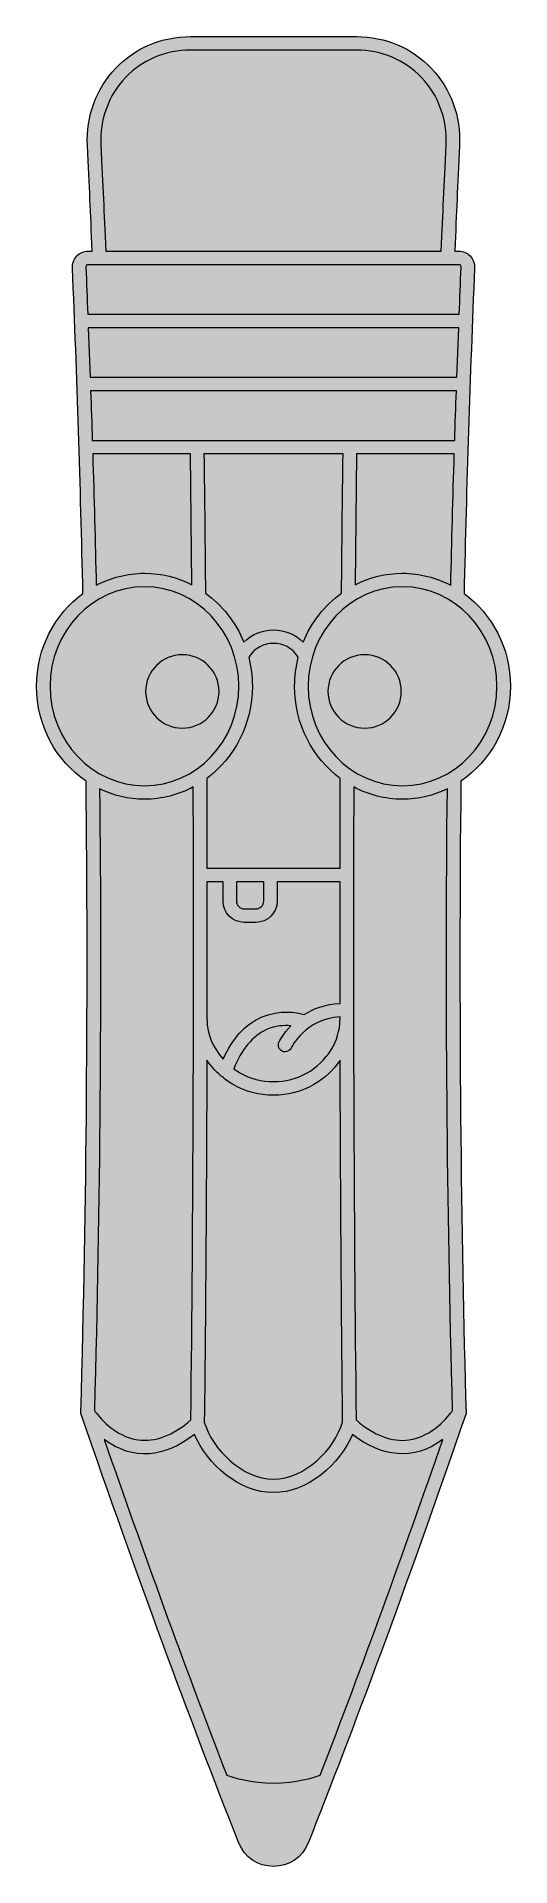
# Model space of a CAD drawing. Header units: inches. Extents: x 1.56 to 2.44, y -4.37 to -0.98.
import ezdxf

# ---------------------------------------------------------------- set-up
doc = ezdxf.new("R2010")
doc.units = ezdxf.units.IN
doc.header["$MEASUREMENT"] = 0
doc.layers.add('Pencil', color=7, linetype='Continuous', lineweight=0)

msp = doc.modelspace()

# ---------------------------------------------------------------- hatches: boundary and pattern name
at = {"layer": 'Pencil', "true_color": 0xf8e0c5, "transparency": 33554687}
h = msp.add_hatch(color=254, dxfattribs=at)
h.dxf.hatch_style = 2
edge = h.paths.add_edge_path()
edge.add_spline(control_points=[(2.4397, -2.1849), (2.4397, -2.1137), (2.4055, -2.0509), (2.3536, -2.013), (2.3581, -1.8128), (2.3646, -1.6099), (2.3731, -1.4097), (2.3735, -1.4014), (2.3705, -1.3932), (2.3649, -1.3873), (2.3594, -1.3816), (2.3522, -1.3785), (2.3443, -1.3785), (2.3443, -1.3785), (2.3364, -1.3785), (2.3364, -1.3785), (2.3395, -1.3034), (2.3414, -1.2617), (2.3452, -1.1826), (2.3478, -1.1285), (2.3292, -1.0776), (2.2928, -1.0395), (2.2568, -1.0016), (2.2074, -0.9808), (2.1539, -0.9808), (2.1539, -0.9808), (1.8461, -0.9808), (1.8461, -0.9808), (1.7926, -0.9808), (1.7432, -1.0016), (1.7072, -1.0395), (1.6708, -1.0777), (1.6522, -1.1285), (1.6548, -1.1826), (1.6586, -1.2617), (1.6605, -1.3034), (1.6636, -1.3785), (1.6636, -1.3785), (1.6557, -1.3785), (1.6557, -1.3785), (1.6478, -1.3785), (1.6406, -1.3816), (1.6351, -1.3873), (1.6295, -1.3932), (1.6265, -1.4013), (1.6269, -1.4097), (1.6354, -1.61), (1.642, -1.8129), (1.6464, -2.013), (1.5945, -2.0509), (1.5603, -2.1137), (1.5603, -2.1849), (1.5603, -2.2586), (1.597, -2.3234), (1.6523, -2.3607), (1.6565, -2.7487), (1.6533, -3.1421), (1.6426, -3.5304), (1.6426, -3.5304), (1.6426, -3.5326), (1.6426, -3.5326), (1.6426, -3.5326), (1.6433, -3.5348), (1.6433, -3.5348), (1.749, -3.84), (1.8419, -4.0923), (1.9357, -4.3289), (1.9465, -4.3555), (1.9711, -4.3721), (2, -4.3721), (2.0289, -4.3721), (2.0535, -4.3555), (2.0643, -4.3288), (2.1473, -4.1196), (2.2415, -3.8678), (2.3574, -3.5326), (2.3478, -3.2104), (2.3432, -2.7764), (2.3477, -2.3607), (2.403, -2.3234), (2.4397, -2.2586), (2.4397, -2.1849)], knot_values=[0, 0, 0, 0, 1, 1, 1, 2, 2, 2, 3, 3, 3, 4, 4, 4, 5, 5, 5, 6, 6, 6, 7, 7, 7, 8, 8, 8, 9, 9, 9, 10, 10, 10, 11, 11, 11, 12, 12, 12, 13, 13, 13, 14, 14, 14, 15, 15, 15, 16, 16, 16, 17, 17, 17, 18, 18, 18, 19, 19, 19, 20, 20, 20, 21, 21, 21, 22, 22, 22, 23, 23, 23, 24, 24, 24, 25, 25, 25, 26, 26, 26, 27, 27, 27, 27], degree=3, periodic=0)
at = {"layer": 'Pencil', "true_color": 0x333333, "transparency": 33554687}
h = msp.add_hatch(color=250, dxfattribs=at)
h.dxf.hatch_style = 2
edge = h.paths.add_edge_path()
edge.add_spline(control_points=[(2.2372, -2.1944), (2.2372, -2.232), (2.2067, -2.2625), (2.1691, -2.2625), (2.1315, -2.2625), (2.1011, -2.232), (2.1011, -2.1944), (2.1011, -2.1569), (2.1315, -2.1264), (2.1691, -2.1264), (2.2067, -2.1264), (2.2372, -2.1569), (2.2372, -2.1944)], knot_values=[0, 0, 0, 0, 1, 1, 1, 2, 2, 2, 3, 3, 3, 4, 4, 4, 4], degree=3, periodic=0)
edge = h.paths.add_edge_path()
edge.add_spline(control_points=[(1.7628, -2.1944), (1.7628, -2.1569), (1.7933, -2.1264), (1.8309, -2.1264), (1.8685, -2.1264), (1.8989, -2.1569), (1.8989, -2.1944), (1.8989, -2.232), (1.8685, -2.2625), (1.8309, -2.2625), (1.7933, -2.2625), (1.7628, -2.232), (1.7628, -2.1944)], knot_values=[0, 0, 0, 0, 1, 1, 1, 2, 2, 2, 3, 3, 3, 4, 4, 4, 4], degree=3, periodic=0)
edge = h.paths.add_edge_path()
edge.add_spline(control_points=[(2.3323, -3.527), (2.3247, -3.5377), (2.2951, -3.5753), (2.2512, -3.5816), (2.2197, -3.586), (2.1869, -3.5735), (2.1533, -3.5447), (2.1489, -3.1551), (2.1474, -2.7607), (2.149, -2.3715), (2.1762, -2.386), (2.2069, -2.3943), (2.2394, -2.3943), (2.2691, -2.3943), (2.2973, -2.3873), (2.3226, -2.3751), (2.3186, -2.7569), (2.3218, -3.1443), (2.3323, -3.527)], knot_values=[0, 0, 0, 0, 1, 1, 1, 2, 2, 2, 3, 3, 3, 4, 4, 4, 5, 5, 5, 6, 6, 6, 6], degree=3, periodic=0)
edge = h.paths.add_edge_path()
edge.add_spline(control_points=[(1.7606, -2.3943), (1.7931, -2.3943), (1.8238, -2.386), (1.851, -2.3715), (1.8526, -2.7608), (1.8511, -3.1552), (1.8467, -3.5447), (1.8131, -3.5735), (1.7802, -3.5859), (1.7488, -3.5816), (1.7049, -3.5753), (1.6753, -3.5377), (1.6677, -3.527), (1.6782, -3.1446), (1.6814, -2.7573), (1.6773, -2.3751), (1.7027, -2.3873), (1.7309, -2.3943), (1.7606, -2.3943)], knot_values=[0, 0, 0, 0, 1, 1, 1, 2, 2, 2, 3, 3, 3, 4, 4, 4, 5, 5, 5, 6, 6, 6, 6], degree=3, periodic=0)
edge = h.paths.add_edge_path()
edge.add_spline(control_points=[(1.5853, -2.1849), (1.5853, -2.0832), (1.664, -2.0004), (1.7606, -2.0004), (1.8572, -2.0004), (1.9358, -2.0832), (1.9358, -2.1849), (1.9358, -2.2866), (1.8572, -2.3693), (1.7606, -2.3693), (1.664, -2.3693), (1.5853, -2.2866), (1.5853, -2.1849)], knot_values=[0, 0, 0, 0, 1, 1, 1, 2, 2, 2, 3, 3, 3, 4, 4, 4, 4], degree=3, periodic=0)
edge = h.paths.add_edge_path()
edge.add_spline(control_points=[(1.6645, -1.7542), (1.6645, -1.7542), (1.846, -1.7542), (1.846, -1.7542), (1.846, -1.7542), (1.8486, -1.997), (1.8486, -1.997), (1.822, -1.9833), (1.7922, -1.9754), (1.7606, -1.9754), (1.7284, -1.9754), (1.6981, -1.9836), (1.6711, -1.9978), (1.6692, -1.9169), (1.667, -1.8356), (1.6645, -1.7542)], knot_values=[0, 0, 0, 0, 1, 1, 1, 2, 2, 2, 3, 3, 3, 4, 4, 4, 5, 5, 5, 5], degree=3, periodic=0)
edge = h.paths.add_edge_path()
edge.add_spline(control_points=[(1.6532, -1.4046), (1.6539, -1.4039), (1.6547, -1.4035), (1.6557, -1.4035), (1.6557, -1.4035), (2.3443, -1.4035), (2.3443, -1.4035), (2.3453, -1.4035), (2.3461, -1.4039), (2.3468, -1.4046), (2.3473, -1.4051), (2.3482, -1.4064), (2.3481, -1.4086), (2.3469, -1.4375), (2.3458, -1.4665), (2.3447, -1.4954), (2.3447, -1.4954), (1.6553, -1.4954), (1.6553, -1.4954), (1.6542, -1.4664), (1.6531, -1.4374), (1.6519, -1.4086), (1.6518, -1.4064), (1.6527, -1.4051), (1.6532, -1.4046)], knot_values=[0, 0, 0, 0, 1, 1, 1, 2, 2, 2, 3, 3, 3, 4, 4, 4, 5, 5, 5, 6, 6, 6, 7, 7, 7, 8, 8, 8, 8], degree=3, periodic=0)
edge = h.paths.add_edge_path()
edge.add_spline(control_points=[(1.6798, -1.1814), (1.6775, -1.1342), (1.6937, -1.0899), (1.7253, -1.0567), (1.7566, -1.0239), (1.7995, -1.0058), (1.8461, -1.0058), (1.8461, -1.0058), (2.1539, -1.0058), (2.1539, -1.0058), (2.2005, -1.0058), (2.2434, -1.0239), (2.2747, -1.0567), (2.3063, -1.0899), (2.3225, -1.1342), (2.3202, -1.1814), (2.3164, -1.2609), (2.3145, -1.3027), (2.3114, -1.3785), (2.3114, -1.3785), (1.6886, -1.3785), (1.6886, -1.3785), (1.6855, -1.3027), (1.6836, -1.2609), (1.6798, -1.1814)], knot_values=[0, 0, 0, 0, 1, 1, 1, 2, 2, 2, 3, 3, 3, 4, 4, 4, 5, 5, 5, 6, 6, 6, 7, 7, 7, 8, 8, 8, 8], degree=3, periodic=0)
edge = h.paths.add_edge_path()
edge.add_spline(control_points=[(2.2394, -1.9754), (2.2078, -1.9754), (2.1781, -1.9833), (2.1515, -1.997), (2.1515, -1.997), (2.154, -1.7542), (2.154, -1.7542), (2.154, -1.7542), (2.3355, -1.7542), (2.3355, -1.7542), (2.333, -1.8356), (2.3308, -1.9169), (2.3289, -1.9978), (2.302, -1.9836), (2.2716, -1.9754), (2.2394, -1.9754)], knot_values=[0, 0, 0, 0, 1, 1, 1, 2, 2, 2, 3, 3, 3, 4, 4, 4, 5, 5, 5, 5], degree=3, periodic=0)
edge = h.paths.add_edge_path()
edge.add_spline(control_points=[(1.6606, -1.6373), (1.6606, -1.6373), (2.3394, -1.6373), (2.3394, -1.6373), (2.3383, -1.6679), (2.3372, -1.6985), (2.3363, -1.7292), (2.3363, -1.7292), (1.6637, -1.7292), (1.6637, -1.7292), (1.6628, -1.6985), (1.6617, -1.6679), (1.6606, -1.6373)], knot_values=[0, 0, 0, 0, 1, 1, 1, 2, 2, 2, 3, 3, 3, 4, 4, 4, 4], degree=3, periodic=0)
edge = h.paths.add_edge_path()
edge.add_spline(control_points=[(2.3403, -1.6123), (2.3403, -1.6123), (1.6597, -1.6123), (1.6597, -1.6123), (1.6597, -1.6123), (1.6563, -1.5204), (1.6563, -1.5204), (1.6563, -1.5204), (2.3437, -1.5204), (2.3437, -1.5204), (2.3437, -1.5204), (2.3403, -1.6123), (2.3403, -1.6123)], knot_values=[0, 0, 0, 0, 1, 1, 1, 2, 2, 2, 3, 3, 3, 4, 4, 4, 4], degree=3, periodic=0)
edge = h.paths.add_edge_path()
edge.add_spline(control_points=[(1.8737, -2.0122), (1.873, -1.9262), (1.872, -1.8402), (1.871, -1.7542), (1.871, -1.7542), (2.129, -1.7542), (2.129, -1.7542), (2.128, -1.8402), (2.127, -1.9262), (2.1263, -2.0122), (2.095, -2.0347), (2.0701, -2.0661), (2.0551, -2.103), (2.0407, -2.0887), (2.021, -2.0804), (2, -2.0804), (1.979, -2.0804), (1.9593, -2.0887), (1.9449, -2.103), (1.9299, -2.0661), (1.905, -2.0347), (1.8737, -2.0122)], knot_values=[0, 0, 0, 0, 1, 1, 1, 2, 2, 2, 3, 3, 3, 4, 4, 4, 5, 5, 5, 6, 6, 6, 7, 7, 7, 7], degree=3, periodic=0)
edge = h.paths.add_edge_path()
edge.add_spline(control_points=[(2.1237, -2.5222), (2.1237, -2.5222), (1.8763, -2.5222), (1.8763, -2.5222), (1.8762, -2.4667), (1.8762, -2.4111), (1.876, -2.3558), (1.9272, -2.3178), (1.9608, -2.2554), (1.9608, -2.1849), (1.9608, -2.1664), (1.9583, -2.1486), (1.954, -2.1315), (1.9546, -2.1306), (1.9551, -2.1296), (1.9559, -2.1284), (1.9657, -2.114), (1.9822, -2.1054), (2, -2.1054), (2.0181, -2.1054), (2.0342, -2.1138), (2.0441, -2.1284), (2.0449, -2.1296), (2.0454, -2.1306), (2.046, -2.1315), (2.0417, -2.1486), (2.0392, -2.1664), (2.0392, -2.1849), (2.0392, -2.2554), (2.0728, -2.3178), (2.124, -2.3558), (2.1238, -2.4111), (2.1238, -2.4667), (2.1237, -2.5222)], knot_values=[0, 0, 0, 0, 1, 1, 1, 2, 2, 2, 3, 3, 3, 4, 4, 4, 5, 5, 5, 6, 6, 6, 7, 7, 7, 8, 8, 8, 9, 9, 9, 10, 10, 10, 11, 11, 11, 11], degree=3, periodic=0)
edge = h.paths.add_edge_path()
edge.add_spline(control_points=[(2.0162, -2.8613), (2.0179, -2.8621), (2.0197, -2.8625), (2.0215, -2.8625), (2.0262, -2.8625), (2.0307, -2.8598), (2.0328, -2.8553), (2.0331, -2.8547), (2.0586, -2.8013), (2.1236, -2.7978), (2.1236, -2.7978), (2.1236, -2.8033), (2.1236, -2.8033), (2.1236, -2.8033), (2.1233, -2.8033), (2.1233, -2.8033), (2.1233, -2.8418), (2.0994, -2.8803), (2.0623, -2.9015), (2.0248, -2.9229), (1.9752, -2.9229), (1.9378, -2.9015), (1.9337, -2.8992), (1.9299, -2.8966), (1.9262, -2.8939), (1.941, -2.8574), (1.9614, -2.8329), (1.9872, -2.8213), (2.0036, -2.8139), (2.0196, -2.813), (2.032, -2.8141), (2.0175, -2.8294), (2.0108, -2.8434), (2.0102, -2.8447), (2.0072, -2.851), (2.0099, -2.8584), (2.0162, -2.8613)], knot_values=[0, 0, 0, 0, 1, 1, 1, 2, 2, 2, 3, 3, 3, 4, 4, 4, 5, 5, 5, 6, 6, 6, 7, 7, 7, 8, 8, 8, 9, 9, 9, 10, 10, 10, 11, 11, 11, 12, 12, 12, 12], degree=3, periodic=0)
edge = h.paths.add_edge_path()
edge.add_spline(control_points=[(2.1283, -3.5486), (2.1135, -3.5989), (2.0577, -3.6544), (2, -3.6544), (1.9423, -3.6544), (1.8864, -3.5989), (1.8716, -3.5486), (1.8742, -3.326), (1.8757, -3.1018), (1.8763, -2.8779), (1.8835, -2.8883), (1.8921, -2.8979), (1.9019, -2.9063), (1.9025, -2.907), (1.9032, -2.9075), (1.904, -2.9081), (1.9107, -2.9136), (1.9177, -2.9188), (1.9253, -2.9232), (1.9478, -2.9361), (1.9737, -2.9429), (2, -2.9429), (2.0263, -2.9429), (2.0522, -2.9361), (2.0747, -2.9232), (2.0946, -2.9118), (2.1112, -2.896), (2.1237, -2.8779), (2.1243, -3.1018), (2.1258, -3.326), (2.1283, -3.5486)], knot_values=[0, 0, 0, 0, 1, 1, 1, 2, 2, 2, 3, 3, 3, 4, 4, 4, 5, 5, 5, 6, 6, 6, 7, 7, 7, 8, 8, 8, 9, 9, 9, 10, 10, 10, 10], degree=3, periodic=0)
edge = h.paths.add_edge_path()
edge.add_spline(control_points=[(1.9458, -2.6225), (1.9458, -2.6225), (1.9673, -2.6225), (1.9673, -2.6225), (1.9891, -2.6225), (2.0068, -2.6048), (2.0068, -2.583), (2.0068, -2.583), (2.0068, -2.5472), (2.0068, -2.5472), (2.0068, -2.5472), (2.1236, -2.5472), (2.1236, -2.5472), (2.1236, -2.5472), (2.1236, -2.7728), (2.1236, -2.7728), (2.0958, -2.774), (2.0738, -2.7824), (2.057, -2.7932), (2.0434, -2.7893), (2.0114, -2.7832), (1.9774, -2.7983), (1.9474, -2.8116), (1.9237, -2.8377), (1.9065, -2.8761), (1.8879, -2.8553), (1.8767, -2.8293), (1.8767, -2.8033), (1.8767, -2.8033), (1.8764, -2.8033), (1.8764, -2.8033), (1.8765, -2.7178), (1.8766, -2.6324), (1.8764, -2.5472), (1.8764, -2.5472), (1.9063, -2.5472), (1.9063, -2.5472), (1.9063, -2.5472), (1.9063, -2.583), (1.9063, -2.583), (1.9063, -2.6048), (1.924, -2.6225), (1.9458, -2.6225)], knot_values=[0, 0, 0, 0, 1, 1, 1, 2, 2, 2, 3, 3, 3, 4, 4, 4, 5, 5, 5, 6, 6, 6, 7, 7, 7, 8, 8, 8, 9, 9, 9, 10, 10, 10, 11, 11, 11, 12, 12, 12, 13, 13, 13, 14, 14, 14, 14], degree=3, periodic=0)
edge = h.paths.add_edge_path()
edge.add_spline(control_points=[(1.9313, -2.5472), (1.9313, -2.5472), (1.9818, -2.5472), (1.9818, -2.5472), (1.9818, -2.5472), (1.9818, -2.583), (1.9818, -2.583), (1.9818, -2.591), (1.9753, -2.5975), (1.9673, -2.5975), (1.9673, -2.5975), (1.9458, -2.5975), (1.9458, -2.5975), (1.9378, -2.5975), (1.9313, -2.591), (1.9313, -2.583), (1.9313, -2.583), (1.9313, -2.5472), (1.9313, -2.5472)], knot_values=[0, 0, 0, 0, 1, 1, 1, 2, 2, 2, 3, 3, 3, 4, 4, 4, 5, 5, 5, 6, 6, 6, 6], degree=3, periodic=0)
edge = h.paths.add_edge_path()
edge.add_spline(control_points=[(2.0867, -4.2032), (2.0742, -4.2075), (2.0421, -4.2171), (2.0002, -4.2176), (1.9582, -4.2171), (1.9258, -4.2075), (1.9133, -4.2032), (1.8313, -3.9911), (1.7599, -3.793), (1.6858, -3.5809), (1.7394, -3.6207), (1.7986, -3.6142), (1.8534, -3.5717), (1.8768, -3.6265), (1.9364, -3.6794), (2, -3.6794), (2.0636, -3.6794), (2.1232, -3.6265), (2.1466, -3.5717), (2.2003, -3.6133), (2.2596, -3.6214), (2.3142, -3.5809), (2.2413, -3.7903), (2.1654, -3.9997), (2.0867, -4.2032)], knot_values=[0, 0, 0, 0, 1, 1, 1, 2, 2, 2, 3, 3, 3, 4, 4, 4, 5, 5, 5, 6, 6, 6, 7, 7, 7, 8, 8, 8, 8], degree=3, periodic=0)
edge = h.paths.add_edge_path()
edge.add_spline(control_points=[(2.4147, -2.1849), (2.4147, -2.2866), (2.336, -2.3693), (2.2394, -2.3693), (2.1428, -2.3693), (2.0642, -2.2866), (2.0642, -2.1849), (2.0642, -2.0832), (2.1428, -2.0004), (2.2394, -2.0004), (2.336, -2.0004), (2.4147, -2.0832), (2.4147, -2.1849)], knot_values=[0, 0, 0, 0, 1, 1, 1, 2, 2, 2, 3, 3, 3, 4, 4, 4, 4], degree=3, periodic=0)
edge = h.paths.add_edge_path()
edge.add_spline(control_points=[(2.4397, -2.1849), (2.4397, -2.1137), (2.4055, -2.0509), (2.3536, -2.013), (2.3581, -1.8128), (2.3646, -1.6099), (2.3731, -1.4097), (2.3735, -1.4014), (2.3705, -1.3932), (2.3649, -1.3873), (2.3594, -1.3816), (2.3522, -1.3785), (2.3443, -1.3785), (2.3443, -1.3785), (2.3364, -1.3785), (2.3364, -1.3785), (2.3395, -1.3034), (2.3414, -1.2617), (2.3452, -1.1826), (2.3478, -1.1285), (2.3292, -1.0776), (2.2928, -1.0395), (2.2568, -1.0016), (2.2074, -0.9808), (2.1539, -0.9808), (2.1539, -0.9808), (1.8461, -0.9808), (1.8461, -0.9808), (1.7926, -0.9808), (1.7432, -1.0016), (1.7072, -1.0395), (1.6708, -1.0777), (1.6522, -1.1285), (1.6548, -1.1826), (1.6586, -1.2617), (1.6605, -1.3034), (1.6636, -1.3785), (1.6636, -1.3785), (1.6557, -1.3785), (1.6557, -1.3785), (1.6478, -1.3785), (1.6406, -1.3816), (1.6351, -1.3873), (1.6295, -1.3932), (1.6265, -1.4013), (1.6269, -1.4097), (1.6354, -1.61), (1.642, -1.8129), (1.6464, -2.013), (1.5945, -2.0509), (1.5603, -2.1137), (1.5603, -2.1849), (1.5603, -2.2586), (1.597, -2.3234), (1.6523, -2.3607), (1.6565, -2.7487), (1.6533, -3.1421), (1.6426, -3.5304), (1.6426, -3.5304), (1.6426, -3.5326), (1.6426, -3.5326), (1.6426, -3.5326), (1.6433, -3.5348), (1.6433, -3.5348), (1.749, -3.84), (1.8419, -4.0923), (1.9357, -4.3289), (1.9465, -4.3555), (1.9711, -4.3721), (2, -4.3721), (2.0289, -4.3721), (2.0535, -4.3555), (2.0643, -4.3288), (2.1473, -4.1196), (2.2415, -3.8678), (2.3574, -3.5326), (2.3478, -3.2104), (2.3432, -2.7764), (2.3477, -2.3607), (2.403, -2.3234), (2.4397, -2.2586), (2.4397, -2.1849)], knot_values=[0, 0, 0, 0, 1, 1, 1, 2, 2, 2, 3, 3, 3, 4, 4, 4, 5, 5, 5, 6, 6, 6, 7, 7, 7, 8, 8, 8, 9, 9, 9, 10, 10, 10, 11, 11, 11, 12, 12, 12, 13, 13, 13, 14, 14, 14, 15, 15, 15, 16, 16, 16, 17, 17, 17, 18, 18, 18, 19, 19, 19, 20, 20, 20, 21, 21, 21, 22, 22, 22, 23, 23, 23, 24, 24, 24, 25, 25, 25, 26, 26, 26, 27, 27, 27, 27], degree=3, periodic=0)

# ---------------------------------------------------------------- linework, layer by layer
at = {"layer": 'Pencil'}
for points, knots in [([(2.4397, -2.1849), (2.4397, -2.1137), (2.4055, -2.0509), (2.3536, -2.013), (2.3581, -1.8128), (2.3646, -1.6099), (2.3731, -1.4097), (2.3735, -1.4014), (2.3705, -1.3932), (2.3649, -1.3873), (2.3594, -1.3816), (2.3522, -1.3785), (2.3443, -1.3785), (2.3443, -1.3785), (2.3364, -1.3785), (2.3364, -1.3785), (2.3395, -1.3034), (2.3414, -1.2617), (2.3452, -1.1826), (2.3478, -1.1285), (2.3292, -1.0776), (2.2928, -1.0395), (2.2568, -1.0016), (2.2074, -0.9808), (2.1539, -0.9808), (2.1539, -0.9808), (1.8461, -0.9808), (1.8461, -0.9808), (1.7926, -0.9808), (1.7432, -1.0016), (1.7072, -1.0395), (1.6708, -1.0777), (1.6522, -1.1285), (1.6548, -1.1826), (1.6586, -1.2617), (1.6605, -1.3034), (1.6636, -1.3785), (1.6636, -1.3785), (1.6557, -1.3785), (1.6557, -1.3785), (1.6478, -1.3785), (1.6406, -1.3816), (1.6351, -1.3873), (1.6295, -1.3932), (1.6265, -1.4013), (1.6269, -1.4097), (1.6354, -1.61), (1.642, -1.8129), (1.6464, -2.013), (1.5945, -2.0509), (1.5603, -2.1137), (1.5603, -2.1849), (1.5603, -2.2586), (1.597, -2.3234), (1.6523, -2.3607), (1.6565, -2.7487), (1.6533, -3.1421), (1.6426, -3.5304), (1.6426, -3.5304), (1.6426, -3.5326), (1.6426, -3.5326), (1.6426, -3.5326), (1.6433, -3.5348), (1.6433, -3.5348), (1.749, -3.84), (1.8419, -4.0923), (1.9357, -4.3289), (1.9465, -4.3555), (1.9711, -4.3721), (2, -4.3721), (2.0289, -4.3721), (2.0535, -4.3555), (2.0643, -4.3288), (2.1473, -4.1196), (2.2415, -3.8678), (2.3574, -3.5326), (2.3478, -3.2104), (2.3432, -2.7764), (2.3477, -2.3607), (2.403, -2.3234), (2.4397, -2.2586), (2.4397, -2.1849)], [0, 0, 0, 0, 1, 1, 1, 2, 2, 2, 3, 3, 3, 4, 4, 4, 5, 5, 5, 6, 6, 6, 7, 7, 7, 8, 8, 8, 9, 9, 9, 10, 10, 10, 11, 11, 11, 12, 12, 12, 13, 13, 13, 14, 14, 14, 15, 15, 15, 16, 16, 16, 17, 17, 17, 18, 18, 18, 19, 19, 19, 20, 20, 20, 21, 21, 21, 22, 22, 22, 23, 23, 23, 24, 24, 24, 25, 25, 25, 26, 26, 26, 27, 27, 27, 27]), ([(2.4397, -2.1849), (2.4397, -2.1137), (2.4055, -2.0509), (2.3536, -2.013), (2.3581, -1.8128), (2.3646, -1.6099), (2.3731, -1.4097), (2.3735, -1.4014), (2.3705, -1.3932), (2.3649, -1.3873), (2.3594, -1.3816), (2.3522, -1.3785), (2.3443, -1.3785), (2.3443, -1.3785), (2.3364, -1.3785), (2.3364, -1.3785), (2.3395, -1.3034), (2.3414, -1.2617), (2.3452, -1.1826), (2.3478, -1.1285), (2.3292, -1.0776), (2.2928, -1.0395), (2.2568, -1.0016), (2.2074, -0.9808), (2.1539, -0.9808), (2.1539, -0.9808), (1.8461, -0.9808), (1.8461, -0.9808), (1.7926, -0.9808), (1.7432, -1.0016), (1.7072, -1.0395), (1.6708, -1.0777), (1.6522, -1.1285), (1.6548, -1.1826), (1.6586, -1.2617), (1.6605, -1.3034), (1.6636, -1.3785), (1.6636, -1.3785), (1.6557, -1.3785), (1.6557, -1.3785), (1.6478, -1.3785), (1.6406, -1.3816), (1.6351, -1.3873), (1.6295, -1.3932), (1.6265, -1.4013), (1.6269, -1.4097), (1.6354, -1.61), (1.642, -1.8129), (1.6464, -2.013), (1.5945, -2.0509), (1.5603, -2.1137), (1.5603, -2.1849), (1.5603, -2.2586), (1.597, -2.3234), (1.6523, -2.3607), (1.6565, -2.7487), (1.6533, -3.1421), (1.6426, -3.5304), (1.6426, -3.5304), (1.6426, -3.5326), (1.6426, -3.5326), (1.6426, -3.5326), (1.6433, -3.5348), (1.6433, -3.5348), (1.749, -3.84), (1.8419, -4.0923), (1.9357, -4.3289), (1.9465, -4.3555), (1.9711, -4.3721), (2, -4.3721), (2.0289, -4.3721), (2.0535, -4.3555), (2.0643, -4.3288), (2.1473, -4.1196), (2.2415, -3.8678), (2.3574, -3.5326), (2.3478, -3.2104), (2.3432, -2.7764), (2.3477, -2.3607), (2.403, -2.3234), (2.4397, -2.2586), (2.4397, -2.1849)], [0, 0, 0, 0, 1, 1, 1, 2, 2, 2, 3, 3, 3, 4, 4, 4, 5, 5, 5, 6, 6, 6, 7, 7, 7, 8, 8, 8, 9, 9, 9, 10, 10, 10, 11, 11, 11, 12, 12, 12, 13, 13, 13, 14, 14, 14, 15, 15, 15, 16, 16, 16, 17, 17, 17, 18, 18, 18, 19, 19, 19, 20, 20, 20, 21, 21, 21, 22, 22, 22, 23, 23, 23, 24, 24, 24, 25, 25, 25, 26, 26, 26, 27, 27, 27, 27]), ([(1.6798, -1.1814), (1.6775, -1.1342), (1.6937, -1.0899), (1.7253, -1.0567), (1.7566, -1.0239), (1.7995, -1.0058), (1.8461, -1.0058), (1.8461, -1.0058), (2.1539, -1.0058), (2.1539, -1.0058), (2.2005, -1.0058), (2.2434, -1.0239), (2.2747, -1.0567), (2.3063, -1.0899), (2.3225, -1.1342), (2.3202, -1.1814), (2.3164, -1.2609), (2.3145, -1.3027), (2.3114, -1.3785), (2.3114, -1.3785), (1.6886, -1.3785), (1.6886, -1.3785), (1.6855, -1.3027), (1.6836, -1.2609), (1.6798, -1.1814)], [0, 0, 0, 0, 1, 1, 1, 2, 2, 2, 3, 3, 3, 4, 4, 4, 5, 5, 5, 6, 6, 6, 7, 7, 7, 8, 8, 8, 8]), ([(1.6532, -1.4046), (1.6539, -1.4039), (1.6547, -1.4035), (1.6557, -1.4035), (1.6557, -1.4035), (2.3443, -1.4035), (2.3443, -1.4035), (2.3453, -1.4035), (2.3461, -1.4039), (2.3468, -1.4046), (2.3473, -1.4051), (2.3482, -1.4064), (2.3481, -1.4086), (2.3469, -1.4375), (2.3458, -1.4665), (2.3447, -1.4954), (2.3447, -1.4954), (1.6553, -1.4954), (1.6553, -1.4954), (1.6542, -1.4664), (1.6531, -1.4374), (1.6519, -1.4086), (1.6518, -1.4064), (1.6527, -1.4051), (1.6532, -1.4046)], [0, 0, 0, 0, 1, 1, 1, 2, 2, 2, 3, 3, 3, 4, 4, 4, 5, 5, 5, 6, 6, 6, 7, 7, 7, 8, 8, 8, 8]), ([(2.3403, -1.6123), (2.3403, -1.6123), (1.6597, -1.6123), (1.6597, -1.6123), (1.6597, -1.6123), (1.6563, -1.5204), (1.6563, -1.5204), (1.6563, -1.5204), (2.3437, -1.5204), (2.3437, -1.5204), (2.3437, -1.5204), (2.3403, -1.6123), (2.3403, -1.6123)], [0, 0, 0, 0, 1, 1, 1, 2, 2, 2, 3, 3, 3, 4, 4, 4, 4]), ([(1.6606, -1.6373), (1.6606, -1.6373), (2.3394, -1.6373), (2.3394, -1.6373), (2.3383, -1.6679), (2.3372, -1.6985), (2.3363, -1.7292), (2.3363, -1.7292), (1.6637, -1.7292), (1.6637, -1.7292), (1.6628, -1.6985), (1.6617, -1.6679), (1.6606, -1.6373)], [0, 0, 0, 0, 1, 1, 1, 2, 2, 2, 3, 3, 3, 4, 4, 4, 4]), ([(1.6645, -1.7542), (1.6645, -1.7542), (1.846, -1.7542), (1.846, -1.7542), (1.846, -1.7542), (1.8486, -1.997), (1.8486, -1.997), (1.822, -1.9833), (1.7922, -1.9754), (1.7606, -1.9754), (1.7284, -1.9754), (1.6981, -1.9836), (1.6711, -1.9978), (1.6692, -1.9169), (1.667, -1.8356), (1.6645, -1.7542)], [0, 0, 0, 0, 1, 1, 1, 2, 2, 2, 3, 3, 3, 4, 4, 4, 5, 5, 5, 5]), ([(1.8737, -2.0122), (1.873, -1.9262), (1.872, -1.8402), (1.871, -1.7542), (1.871, -1.7542), (2.129, -1.7542), (2.129, -1.7542), (2.128, -1.8402), (2.127, -1.9262), (2.1263, -2.0122), (2.095, -2.0347), (2.0701, -2.0661), (2.0551, -2.103), (2.0407, -2.0887), (2.021, -2.0804), (2, -2.0804), (1.979, -2.0804), (1.9593, -2.0887), (1.9449, -2.103), (1.9299, -2.0661), (1.905, -2.0347), (1.8737, -2.0122)], [0, 0, 0, 0, 1, 1, 1, 2, 2, 2, 3, 3, 3, 4, 4, 4, 5, 5, 5, 6, 6, 6, 7, 7, 7, 7]), ([(2.2394, -1.9754), (2.2078, -1.9754), (2.1781, -1.9833), (2.1515, -1.997), (2.1515, -1.997), (2.154, -1.7542), (2.154, -1.7542), (2.154, -1.7542), (2.3355, -1.7542), (2.3355, -1.7542), (2.333, -1.8356), (2.3308, -1.9169), (2.3289, -1.9978), (2.302, -1.9836), (2.2716, -1.9754), (2.2394, -1.9754)], [0, 0, 0, 0, 1, 1, 1, 2, 2, 2, 3, 3, 3, 4, 4, 4, 5, 5, 5, 5]), ([(1.5853, -2.1849), (1.5853, -2.0832), (1.664, -2.0004), (1.7606, -2.0004), (1.8572, -2.0004), (1.9358, -2.0832), (1.9358, -2.1849), (1.9358, -2.2866), (1.8572, -2.3693), (1.7606, -2.3693), (1.664, -2.3693), (1.5853, -2.2866), (1.5853, -2.1849)], [0, 0, 0, 0, 1, 1, 1, 2, 2, 2, 3, 3, 3, 4, 4, 4, 4]), ([(2.4147, -2.1849), (2.4147, -2.2866), (2.336, -2.3693), (2.2394, -2.3693), (2.1428, -2.3693), (2.0642, -2.2866), (2.0642, -2.1849), (2.0642, -2.0832), (2.1428, -2.0004), (2.2394, -2.0004), (2.336, -2.0004), (2.4147, -2.0832), (2.4147, -2.1849)], [0, 0, 0, 0, 1, 1, 1, 2, 2, 2, 3, 3, 3, 4, 4, 4, 4]), ([(1.7628, -2.1944), (1.7628, -2.1569), (1.7933, -2.1264), (1.8309, -2.1264), (1.8685, -2.1264), (1.8989, -2.1569), (1.8989, -2.1944), (1.8989, -2.232), (1.8685, -2.2625), (1.8309, -2.2625), (1.7933, -2.2625), (1.7628, -2.232), (1.7628, -2.1944)], [0, 0, 0, 0, 1, 1, 1, 2, 2, 2, 3, 3, 3, 4, 4, 4, 4]), ([(2.1237, -2.5222), (2.1237, -2.5222), (1.8763, -2.5222), (1.8763, -2.5222), (1.8762, -2.4667), (1.8762, -2.4111), (1.876, -2.3558), (1.9272, -2.3178), (1.9608, -2.2554), (1.9608, -2.1849), (1.9608, -2.1664), (1.9583, -2.1486), (1.954, -2.1315), (1.9546, -2.1306), (1.9551, -2.1296), (1.9559, -2.1284), (1.9657, -2.114), (1.9822, -2.1054), (2, -2.1054), (2.0181, -2.1054), (2.0342, -2.1138), (2.0441, -2.1284), (2.0449, -2.1296), (2.0454, -2.1306), (2.046, -2.1315), (2.0417, -2.1486), (2.0392, -2.1664), (2.0392, -2.1849), (2.0392, -2.2554), (2.0728, -2.3178), (2.124, -2.3558), (2.1238, -2.4111), (2.1238, -2.4667), (2.1237, -2.5222)], [0, 0, 0, 0, 1, 1, 1, 2, 2, 2, 3, 3, 3, 4, 4, 4, 5, 5, 5, 6, 6, 6, 7, 7, 7, 8, 8, 8, 9, 9, 9, 10, 10, 10, 11, 11, 11, 11]), ([(2.2372, -2.1944), (2.2372, -2.232), (2.2067, -2.2625), (2.1691, -2.2625), (2.1315, -2.2625), (2.1011, -2.232), (2.1011, -2.1944), (2.1011, -2.1569), (2.1315, -2.1264), (2.1691, -2.1264), (2.2067, -2.1264), (2.2372, -2.1569), (2.2372, -2.1944)], [0, 0, 0, 0, 1, 1, 1, 2, 2, 2, 3, 3, 3, 4, 4, 4, 4]), ([(1.7606, -2.3943), (1.7931, -2.3943), (1.8238, -2.386), (1.851, -2.3715), (1.8526, -2.7608), (1.8511, -3.1552), (1.8467, -3.5447), (1.8131, -3.5735), (1.7802, -3.5859), (1.7488, -3.5816), (1.7049, -3.5753), (1.6753, -3.5377), (1.6677, -3.527), (1.6782, -3.1446), (1.6814, -2.7573), (1.6773, -2.3751), (1.7027, -2.3873), (1.7309, -2.3943), (1.7606, -2.3943)], [0, 0, 0, 0, 1, 1, 1, 2, 2, 2, 3, 3, 3, 4, 4, 4, 5, 5, 5, 6, 6, 6, 6]), ([(2.3323, -3.527), (2.3247, -3.5377), (2.2951, -3.5753), (2.2512, -3.5816), (2.2197, -3.586), (2.1869, -3.5735), (2.1533, -3.5447), (2.1489, -3.1551), (2.1474, -2.7607), (2.149, -2.3715), (2.1762, -2.386), (2.2069, -2.3943), (2.2394, -2.3943), (2.2691, -2.3943), (2.2973, -2.3873), (2.3226, -2.3751), (2.3186, -2.7569), (2.3218, -3.1443), (2.3323, -3.527)], [0, 0, 0, 0, 1, 1, 1, 2, 2, 2, 3, 3, 3, 4, 4, 4, 5, 5, 5, 6, 6, 6, 6]), ([(1.9458, -2.6225), (1.9458, -2.6225), (1.9673, -2.6225), (1.9673, -2.6225), (1.9891, -2.6225), (2.0068, -2.6048), (2.0068, -2.583), (2.0068, -2.583), (2.0068, -2.5472), (2.0068, -2.5472), (2.0068, -2.5472), (2.1236, -2.5472), (2.1236, -2.5472), (2.1236, -2.5472), (2.1236, -2.7728), (2.1236, -2.7728), (2.0958, -2.774), (2.0738, -2.7824), (2.057, -2.7932), (2.0434, -2.7893), (2.0114, -2.7832), (1.9774, -2.7983), (1.9474, -2.8116), (1.9237, -2.8377), (1.9065, -2.8761), (1.8879, -2.8553), (1.8767, -2.8293), (1.8767, -2.8033), (1.8767, -2.8033), (1.8764, -2.8033), (1.8764, -2.8033), (1.8765, -2.7178), (1.8766, -2.6324), (1.8764, -2.5472), (1.8764, -2.5472), (1.9063, -2.5472), (1.9063, -2.5472), (1.9063, -2.5472), (1.9063, -2.583), (1.9063, -2.583), (1.9063, -2.6048), (1.924, -2.6225), (1.9458, -2.6225)], [0, 0, 0, 0, 1, 1, 1, 2, 2, 2, 3, 3, 3, 4, 4, 4, 5, 5, 5, 6, 6, 6, 7, 7, 7, 8, 8, 8, 9, 9, 9, 10, 10, 10, 11, 11, 11, 12, 12, 12, 13, 13, 13, 14, 14, 14, 14]), ([(1.9313, -2.5472), (1.9313, -2.5472), (1.9818, -2.5472), (1.9818, -2.5472), (1.9818, -2.5472), (1.9818, -2.583), (1.9818, -2.583), (1.9818, -2.591), (1.9753, -2.5975), (1.9673, -2.5975), (1.9673, -2.5975), (1.9458, -2.5975), (1.9458, -2.5975), (1.9378, -2.5975), (1.9313, -2.591), (1.9313, -2.583), (1.9313, -2.583), (1.9313, -2.5472), (1.9313, -2.5472)], [0, 0, 0, 0, 1, 1, 1, 2, 2, 2, 3, 3, 3, 4, 4, 4, 5, 5, 5, 6, 6, 6, 6]), ([(2.0162, -2.8613), (2.0179, -2.8621), (2.0197, -2.8625), (2.0215, -2.8625), (2.0262, -2.8625), (2.0307, -2.8598), (2.0328, -2.8553), (2.0331, -2.8547), (2.0586, -2.8013), (2.1236, -2.7978), (2.1236, -2.7978), (2.1236, -2.8033), (2.1236, -2.8033), (2.1236, -2.8033), (2.1233, -2.8033), (2.1233, -2.8033), (2.1233, -2.8418), (2.0994, -2.8803), (2.0623, -2.9015), (2.0248, -2.9229), (1.9752, -2.9229), (1.9378, -2.9015), (1.9337, -2.8992), (1.9299, -2.8966), (1.9262, -2.8939), (1.941, -2.8574), (1.9614, -2.8329), (1.9872, -2.8213), (2.0036, -2.8139), (2.0196, -2.813), (2.032, -2.8141), (2.0175, -2.8294), (2.0108, -2.8434), (2.0102, -2.8447), (2.0072, -2.851), (2.0099, -2.8584), (2.0162, -2.8613)], [0, 0, 0, 0, 1, 1, 1, 2, 2, 2, 3, 3, 3, 4, 4, 4, 5, 5, 5, 6, 6, 6, 7, 7, 7, 8, 8, 8, 9, 9, 9, 10, 10, 10, 11, 11, 11, 12, 12, 12, 12]), ([(2.1283, -3.5486), (2.1135, -3.5989), (2.0577, -3.6544), (2, -3.6544), (1.9423, -3.6544), (1.8864, -3.5989), (1.8716, -3.5486), (1.8742, -3.326), (1.8757, -3.1018), (1.8763, -2.8779), (1.8835, -2.8883), (1.8921, -2.8979), (1.9019, -2.9063), (1.9025, -2.907), (1.9032, -2.9075), (1.904, -2.9081), (1.9107, -2.9136), (1.9177, -2.9188), (1.9253, -2.9232), (1.9478, -2.9361), (1.9737, -2.9429), (2, -2.9429), (2.0263, -2.9429), (2.0522, -2.9361), (2.0747, -2.9232), (2.0946, -2.9118), (2.1112, -2.896), (2.1237, -2.8779), (2.1243, -3.1018), (2.1258, -3.326), (2.1283, -3.5486)], [0, 0, 0, 0, 1, 1, 1, 2, 2, 2, 3, 3, 3, 4, 4, 4, 5, 5, 5, 6, 6, 6, 7, 7, 7, 8, 8, 8, 9, 9, 9, 10, 10, 10, 10]), ([(2.0867, -4.2032), (2.0742, -4.2075), (2.0421, -4.2171), (2.0002, -4.2176), (1.9582, -4.2171), (1.9258, -4.2075), (1.9133, -4.2032), (1.8313, -3.9911), (1.7599, -3.793), (1.6858, -3.5809), (1.7394, -3.6207), (1.7986, -3.6142), (1.8534, -3.5717), (1.8768, -3.6265), (1.9364, -3.6794), (2, -3.6794), (2.0636, -3.6794), (2.1232, -3.6265), (2.1466, -3.5717), (2.2003, -3.6133), (2.2596, -3.6214), (2.3142, -3.5809), (2.2413, -3.7903), (2.1654, -3.9997), (2.0867, -4.2032)], [0, 0, 0, 0, 1, 1, 1, 2, 2, 2, 3, 3, 3, 4, 4, 4, 5, 5, 5, 6, 6, 6, 7, 7, 7, 8, 8, 8, 8])]:
    msp.add_open_spline(points, degree=3, knots=knots, dxfattribs=at)

doc.saveas('drawing.dxf')
